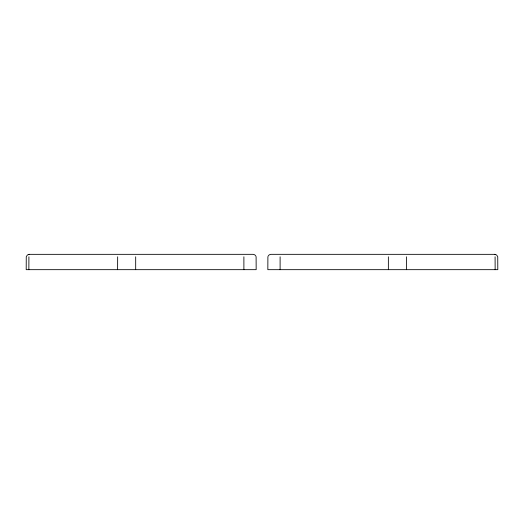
<?xml version="1.0" encoding="UTF-8"?>
<svg xmlns="http://www.w3.org/2000/svg" width="524" height="524" viewBox="0 0 524 524"><rect width="100%" height="100%" fill="white"/><g stroke="black" fill="none" stroke-linecap="round" stroke-linejoin="round"><path stroke-width="0.79" d="M135.683 256.799L135.683 269.67M280.111 256.799L280.104 269.67M117.658 256.799L117.605 269.67M28.912 256.799L28.859 269.67M267.895 256.799L267.836 269.67L497.8 269.67L497.741 256.799L496.673 255.024L494.721 254.33M268.065 256.223L269.198 254.847L270.901 254.33L495.023 254.343M29.279 254.33L27.327 255.024L26.259 256.799L26.2 269.67L256.164 269.67L256.105 256.799M28.977 254.343L253.099 254.33L254.802 254.847L255.935 256.223M495.088 256.799L495.141 269.67M406.388 256.799L406.441 269.67M388.363 256.799L388.363 269.67M243.889 256.799L243.896 269.67"/></g></svg>
